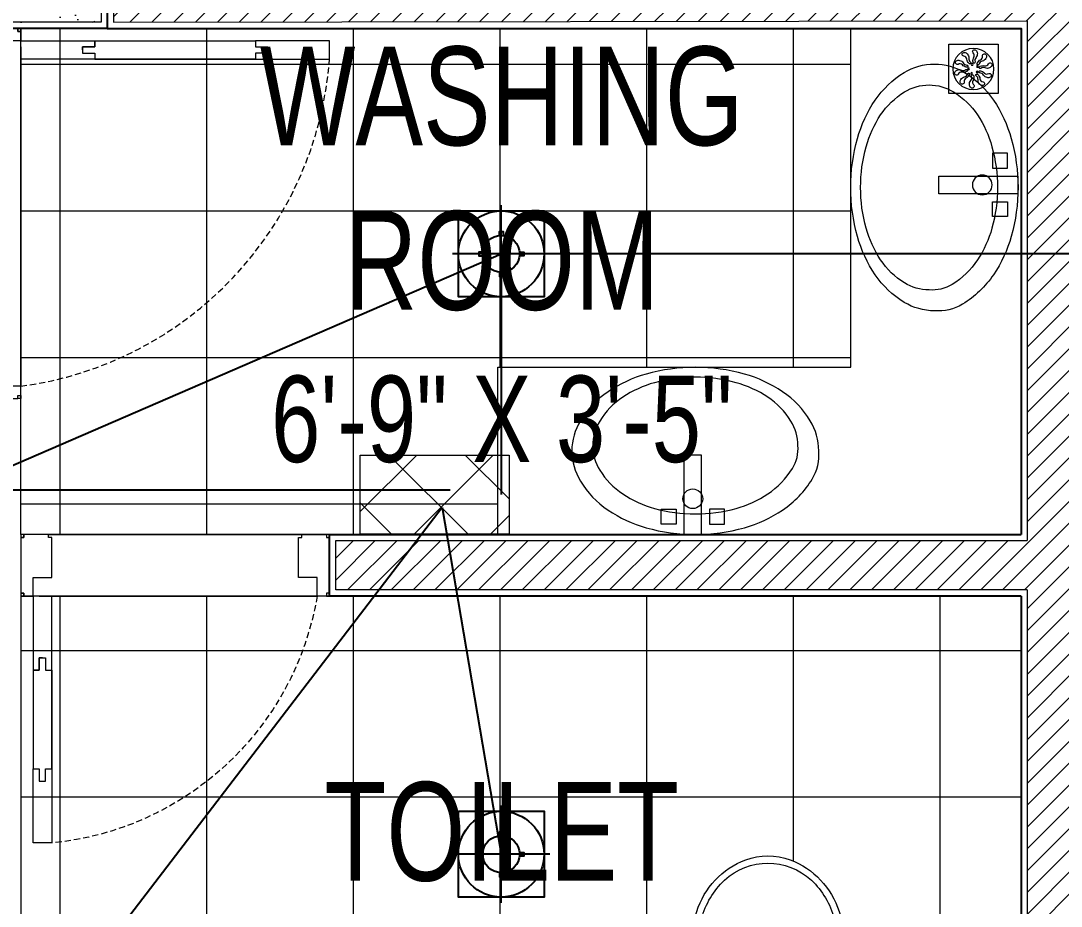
# Model space of a CAD drawing. Header units: inches. Extents: x 112 to 4169, y -2569 to 841.
# Drawn here: x 235.1 to 319.4, y 416.2 to 488 of the extents above; entities that cross this region are included whole.
import ezdxf

# ---------------------------------------------------------------- set-up
doc = ezdxf.new("R2010")
doc.units = ezdxf.units.IN
doc.header["$MEASUREMENT"] = 0
doc.linetypes.add('DASHED', pattern=[0.75, 0.5, -0.25])
doc.layers.get('Defpoints').update_dxf_attribs({"lineweight": 0})
for name, color, linetype in [('Cables', 7, 'Continuous'), ('Lights', 7, 'Continuous'), ('wall 05', 253, 'Continuous')]:
    doc.layers.add(name, color=color, linetype=linetype)
for name, color, linetype, lineweight in [('COLUMN', 1, 'Continuous', 25), ('DOOR', 115, 'Continuous', 15), ('FLOOR TILE', 40, 'Continuous', 15), ('HACTH', 8, 'Continuous', 9), ('I-WC----EXST', 7, 'Continuous', 15), ('I-WC----N', 7, 'Continuous', 15), ('Plaster Line', 254, 'Continuous', 15), ('Switchboard', 30, 'Continuous', 13), ('Text', 252, 'Continuous', 15)]:
    doc.layers.add(name, color=color, linetype=linetype, lineweight=lineweight)
doc.styles.add('Swiss721', font='swisscl.ttf')
pattern_1 = [(90, (-140504.1913463468, -171144.9169840943), (-11.875, 2.664535259100376e-15), []), (180, (-140504.1913463468, -171144.9169840943), (-2.664535259100376e-15, -11.875), [])]

# ---------------------------------------------------------------- blocks, each defined once
blk = doc.blocks.new('C 12X12')
at = {"layer": 'HACTH'}
h = blk.add_hatch(dxfattribs=at)
h.set_pattern_fill('AR-CONC', color=256, scale=0.5, style=0)
h.set_pattern_definition([(50, (0, 0), (3.586300913003767, -0.3137606749129755), [0.375, -4.125]), (355, (0, 0), (-0.693756668065, 3.760960668500059), [0.3, -3.3]), (100.4514, (0.2988584, -0.0261467), (2.892546908570108, 3.447197710304768), [0.31870095, -3.50571056]), (46.18420000000001, (0, 1), (5.336205243128222, -0.8275950716450904), [0.5625, -6.1875]), (96.6356, (0.444683725, 0.931033465), (4.673313527743517, 4.870589354502209), [0.47805144, -5.258565]), (351.1842, (0, 1), (4.673309725668136, 4.870593004626623), [0.45, -4.95]), (21, (0.5, 0.75), (2.984535260592308, -2.013094453326694), [0.375, -4.125]), (326.0000000000001, (0.5, 0.75), (1.216576659607909, 3.625750225234265), [0.3, -3.3]), (71.4514, (0.748711165, 0.58224197), (4.20111314290745, 1.612652483549762), [0.31870095, -3.50571056]), (37.50000000000001, (0, 0), (0.06079927658645334, 1.664469269156557), [0, -3.26, 0, -3.35, 0, -3.3125]), (7.499999999999999, (0, 0), (1.315347687210743, 1.972058559411801), [0, -1.91, 0, -3.185, 0, -1.2625]), (327.5, (-1.115, 0), (2.669112180862045, -0.112774358671899), [0, -1.25, 0, -3.9, 0, -5.175]), (317.5, (-1.615, 0), (2.915930846711931, 0.5005249116615882), [0, -1.625, 0, -2.59, 0, -3.675])])
h.paths.add_polyline_path([(88278.99999999999, -6819.5), (88278.99999999999, -6808.5), (88267.99999999999, -6808.5), (88267.99999999999, -6819.5)])
at = {"layer": 'COLUMN'}
blk.add_lwpolyline([(88267.49999999999, -6808), (88279.49999999999, -6808), (88279.49999999999, -6820), (88267.49999999999, -6820)], close=True, dxfattribs=at)
at = {"layer": 'Plaster Line'}
blk.add_lwpolyline([(88267.99999999999, -6808.5), (88278.99999999999, -6808.5), (88278.99999999999, -6819.5), (88267.99999999999, -6819.5)], close=True, dxfattribs=at)
blk = doc.blocks.new('$plan$00000388')
for p, q in [((0, -220.78125), (0, 220.78125)), ((-202.5, -209.53125), (-202.5, 209.53125)), ((-211.7636099999945, 107.6506163835293), (-211.7636099999945, -107.650638883526))]:
    blk.add_line(p, q)
blk.add_lwpolyline([(-202.5, -209.53125), (-151.5815775000083, -220.9312575000222), (-102.226364999995, -226.3893074999796), (-50.1765075000003, -226.3893074999796), (0, -220.78125)])
for centre, radius, start, end in [((-70.5022373952088, -1596.893304158002), 1822.905267548176, 91.22236801674002, 107.2477400729669), ((-76.1718824999989, -236.25), 463.3354349999999, 97.73994600013404, 105.8219820007596), ((-76.1718824999989, -236.25), 463.3354349999999, 80.5376780005947, 97.73994600013404), ((-443.44170022248, -448.2021481943084), 602.2018211347165, 67.37374387764919, 104.7785650586873), ((-562.4982811024092, -12.18639293918386), 163.5812782416205, 107.2477400729669, 159.5476091935635), ((-555.5449209055951, -23.26485846063588), 162.7261878014058, 104.7785650586873, 136.8542646016355), ((-580.3665348804789, -1.12500274553895e-05), 128.7061108459815, 136.8542646016355, 223.1457353983645), ((-595.1750179040682, 0), 128.7061108459815, 159.5476091935635, 200.4523908064364), ((-562.4982811024092, 12.18639293918386), 163.5812782416205, 200.4523908064364, 252.7522599270331), ((-555.5449209055951, 23.26483596063918), 162.7261878014058, 223.1457353983645, 255.2214349413127), ((-443.44170022248, 448.2021256943117), 602.2018211347165, 255.2214349413127, 292.6262561223508), ((-70.5022373952088, 1596.893304158002), 1822.905267548176, 252.7522599270331, 268.77763198326)]:
    blk.add_arc(centre, radius, start, end)
blk = doc.blocks.new('floor drain 01')
at = {"color": 0}
blk.add_lwpolyline([(-10, -10), (90, -10), (90, 90), (-10, 90)], close=True, dxfattribs=at)
for points in [[(13.58954937255476, 67.51505117848865, 0.191053483995659), (14.79069440408784, 61.03305027249735, 0.1943362673357394), (21.89737514902663, 55.74993930227356, -0.2726064091756643), (28.50698137920699, 49.88544705393724, 1.04073225767722), (32.45272628399835, 51.02199114018003, 0.09134571656797691), (31.83705554960761, 52.57716721325414, 0.1607825822646609), (25.31024571598391, 58.64739925469621, -0.3236584951667658), (21.53147589240689, 66.62494710457395, 0.9107900233739347)], [(34.80643791207694, 77.78381738965982, 0.191053483995659), (31.96816011739429, 71.83375316375168, 0.1943362673357394), (34.61225089913933, 63.38242447105586, -0.2726064091756643), (36.51247260975651, 54.75292151322355, 1.04073225767722), (40.37269114558876, 53.35315432940843, 0.09134571656797691), (40.78871261903259, 54.97320037975442, 0.1607825822646609), (39.07640541647561, 63.72048382583307, -0.3236584951667658), (40.70840138709173, 72.39556078397436, 0.9107900233739347)], [(58.00709064648254, 73.6204495827551, 0.191053483995659), (52.21351567364763, 70.47504433599534, 0.1943362673357394), (49.38506368288654, 62.08361823129235, -0.2726064091756643), (45.8500807666278, 53.98528138783877, 1.04073225767722), (48.15030065688188, 50.58386642200639, 0.09134571656797691), (49.43910827529908, 51.6499799216399, 0.1607825822646609), (53.19534685611143, 59.73314980516443, -0.3236584951667658), (59.614741629528, 65.79217132847407, 0.9107900233739347)], [(2.460555314450176, 46.73647061924567, 0.191053483995659), (7.242326595514896, 42.19843706412939, 0.1943362673357394), (16.09708680634503, 42.10151264068554, -0.2726064091756643), (24.89143262842845, 41.24206781401881, 1.04073225767722), (27.41556345943536, 44.48080195893999, 0.09134571656797691), (26.00336581190641, 45.37708365335129, 0.1607825822646609), (17.15507286542561, 46.45164196996484, -0.3236584951667658), (9.40889888475067, 50.68450857987045, 0.9107900233739347)], [(74.32964679240831, 56.61521275222185, 0.191053483995659), (67.79372336465167, 57.4759043805243, 0.1943362673357394), (60.57310112635605, 52.3496204217372, -0.2726064091756643), (52.95315690759162, 47.87573911450454, 1.04073225767722), (52.81477233575424, 43.7719012737216, 0.09134571656797691), (54.48408539386583, 43.87686310170102, 0.1607825822646609), (62.27411428996129, 48.20842326400452, -0.3236584951667658), (71.02891724996152, 49.337049069145, 0.9107900233739347)], [(5.670353207518929, 23.38478724771994, 0.191053483995659), (12.20627663533378, 22.5240956194466, 0.1943362673357394), (19.42689887357119, 27.65037957820459, -0.2726064091756643), (27.04684309240838, 32.12426088546636, 1.04073225767722), (27.185227664173, 36.2280987262202, 0.09134571656797691), (25.51591460611962, 36.12313689826988, 0.1607825822646609), (17.72588570996595, 31.79157673593727, -0.3236584951667658), (8.971082749965717, 30.6629509307968, 0.9107900233739347)], [(21.99290935347381, 6.379550417215796, 0.191053483995659), (27.78648432630871, 9.524955663975561, 0.1943362673357394), (30.61493631706981, 17.91638176864944, -0.2726064091756643), (34.14991923332855, 26.01471861213213, 1.04073225767722), (31.84969934307446, 29.4161335779354, 0.09134571656797691), (30.56089172465727, 28.350020078331, 0.1607825822646609), (26.80465314384492, 20.26685019477736, -0.3236584951667658), (20.38525837042835, 14.20782867149683, 0.9107900233739347)], [(45.19356208798126, 2.216182610281976, 0.191053483995659), (48.03183988263481, 8.166246836219216, 0.1943362673357394), (45.38774910087523, 16.61757552888594, -0.2726064091756643), (43.48752739027259, 25.24707848674734, 1.04073225767722), (39.62730885444034, 26.64684567053337, 0.09134571656797691), (39.21128738098196, 25.02679962021648, 0.1607825822646609), (40.92359458353894, 16.27951617413783, -0.3236584951667658), (39.29159861293738, 7.604439215967432, 0.9107900233739347)], [(66.41045062744524, 12.48494882145314, 0.191053483995659), (65.20930559591216, 18.96694972744444, 0.1943362673357394), (58.10262485095882, 24.25006069769734, -0.2726064091756643), (51.49301862077846, 30.11455294600455, 1.04073225767722), (47.5472737159871, 28.97800885984907, 0.09134571656797691), (48.16294445040694, 27.42283278677496, 0.1607825822646609), (54.68975428400154, 21.35260074530379, -0.3236584951667658), (58.46852410759311, 13.37505289542605, 0.9107900233739347)], [(77.53944468541886, 33.26352938075433, 0.191053483995659), (72.75767340433958, 37.80156293587061, 0.1943362673357394), (63.90291319350945, 37.89848735934356, -0.2726064091756643), (55.10856737142603, 38.75793218595209, 1.04073225767722), (52.58443654041912, 35.51919804106001, 0.09134571656797691), (53.99663418796263, 34.62291634664871, 0.1607825822646609), (62.84492713444342, 33.54835803006426, -0.3236584951667658), (70.59110111511836, 29.31549142012955, 0.9107900233739347)]]:
    blk.add_lwpolyline(points, format="xyb", close=True, dxfattribs=at)
for centre, radius in [((40, 40), 41.66666666666667), ((31.9206651946879, 45.21610358142061), 1.829220414801966), ((42.46415754262125, 49.29576866497518), 1.829220414801966), ((49.60226792027242, 40.52899740517023), 1.829220414801966), ((32.54253894122667, 33.92796063714195), 1.829220414801966), ((43.47037040113355, 31.03116971137933), 1.829220414801966)]:
    blk.add_circle(centre, radius, dxfattribs=at)
blk = doc.blocks.new('A$C755F672F')
at = {"layer": 'Defpoints'}
for points in [[(0.25, 0), (0.25, -0.25), (0, -0.25), (0, 0)], [(5, 0), (5, -0.25), (4.75, -0.25), (4.75, 0)], [(0.25, -24.75), (0.25, -25), (0, -25), (0, -24.75)], [(5, -24.75), (5, -25), (4.75, -25), (4.75, -24.75)]]:
    blk.add_lwpolyline(points, close=True, dxfattribs=at)
at = {"layer": 'DOOR'}
for points in [[(5, -1), (3.5, -1), (3.5, -2.5), (0.25, -2.5), (0.25, -2.25), (0, -2.25), (0, -0.25), (0.25, -0.25), (0.25, 0), (4.75, 0), (4.75, -0.25), (5, -0.2499999999708962), (5, -1)], [(10, -1.749999999970896), (10, -1.999999999970896), (11, -1.999999999970896), (11, -2.499999999970896), (5, -2.499999999970896), (5, -1), (11, -0.9999999999708962), (11, -1.499999999970896), (10, -1.499999999970896), (10, -1.749999999970896), (10, -1.499999999970896), (11, -1.499999999970896), (11, -1), (19, -1), (19, -1.499999999970896), (20, -1.499999999970896), (20, -1.999999999970896), (19, -1.999999999970896), (19, -2.499999999970896), (11, -2.499999999970896), (25, -2.500000000174623), (25, -1), (19, -0.9999999999708962)], [(5, -24), (3.5, -24), (3.5, -22.5), (0.25, -22.5), (0.25, -22.75), (0, -22.75), (0, -24.75), (0.25, -24.75), (0.25, -25), (4.75, -25), (4.75, -24.75), (5, -24.7500000000291), (5, -24)]]:
    blk.add_lwpolyline(points, dxfattribs=at)
at = {"layer": 'DOOR', "linetype": 'DASHED', "lineweight": 0}
blk.add_arc((1.007956088200444, -0.2341451982792933), 24.09880223271724, 279.5351827737238, 354.604878532833, dxfattribs=at)
at = {"layer": 'HACTH', "lineweight": 0, "ltscale": 10}
for p, q in [((5.000000000029104, -1.5), (5, -24)), ((2.91038304567337e-11, -2.25), (0, -22.75))]:
    blk.add_line(p, q, dxfattribs=at)
blk = doc.blocks.new('A$C67890D36')
at = {"layer": 'Defpoints'}
for points in [[(0.25, 0), (0.25, -0.25), (0, -0.25), (0, 0)], [(5, 0), (5, -0.25), (4.75, -0.25), (4.75, 0)], [(0.25, -29.75), (0.25, -30), (0, -30), (0, -29.75)], [(5, -29.75), (5, -30), (4.75, -30), (4.75, -29.75)]]:
    blk.add_lwpolyline(points, close=True, dxfattribs=at)
at = {"layer": 'DOOR'}
for points in [[(5, -1), (3.5, -1), (3.5, -2.5), (0.25, -2.5), (0.25, -2.25), (0, -2.25), (0, -0.25), (0.25, -0.25), (0.25, 0), (4.75, 0), (4.75, -0.25), (5, -0.2499999999708962), (5, -1)], [(10, -1.749999999970896), (10, -1.999999999970896), (11, -1.999999999970896), (11, -2.499999999970896), (5, -2.499999999970896), (5, -1), (11, -0.9999999999708962), (11, -1.499999999970896), (10, -1.499999999970896), (10, -1.749999999970896), (10, -1.499999999970896), (11, -1.499999999970896), (11, -1), (24, -1), (24, -1.499999999970896), (25, -1.499999999970896), (25, -1.999999999970896), (24, -1.999999999970896), (24, -2.499999999970896), (11, -2.499999999970896), (30, -2.500000000174623), (30, -1), (24, -0.9999999999708962)], [(5, -29), (3.5, -29), (3.5, -27.5), (0.25, -27.5), (0.25, -27.75), (0, -27.75), (0, -29.75), (0.25, -29.75), (0.25, -30), (4.75, -30), (4.75, -29.75), (5, -29.7500000000291), (5, -29)]]:
    blk.add_lwpolyline(points, dxfattribs=at)
at = {"layer": 'DOOR', "linetype": 'DASHED', "lineweight": 0}
blk.add_arc((1.158825029226136, -0.3337971972941887), 28.92241013960881, 277.6319811778652, 355.7046937181847, dxfattribs=at)
at = {"layer": 'HACTH', "lineweight": 0, "ltscale": 10}
for p, q in [((5.000000000029104, -1.5), (5, -29)), ((2.91038304567337e-11, -2.25), (0, -27.75))]:
    blk.add_line(p, q, dxfattribs=at)
blk = doc.blocks.new('HANDWASH-02-PLAN')
at = {"layer": 'I-WC----N', "color": 2}
for points in [[(5.105388728001799, -0.03545327218080305, 0.0685128341849857), (104.4428761235836, 13.64052750168047, 0.08064845703360715), (181.8497132692291, 49.5702046223896, 0.1070510984843923), (241.6892139073075, 112.2794171914615, 0.1606025609484499), (255.0596095666779, 169.3288566819028, 0.1380408177290992), (237.8797932018615, 230.3704045662143, 0.1070510984844329), (181.8497132692292, 289.0875087414161, 0.08064845703366162), (104.4428761235695, 325.0171858621216, 0.06851283418501364), (5.105388728001819, 338.6931666359865, 0.06851283418498871), (-94.23209866757678, 325.0171858621252, 0.08064845703361595), (-171.638935813226, 289.0875087414161, 0.1070510984844098), (-227.6690157458597, 230.370404566218, 0.1380408177290767), (-244.8488321106743, 169.3288566819029, 0.138040817729059), (-227.6690157458634, 108.2873087975913, 0.1070510984844102), (-171.6389358132265, 49.57020462238962, 0.08064845703363416), (-94.2320986675627, 13.6405275016773, 0.06851283418498137)], [(5.105388728001802, 41.53578644381878, 0.0675216935736056), (87.72235935093113, 52.74376115667882, 0.07986260034694788), (151.9391352699427, 82.12223381210605, 0.1071148054250401), (201.6999565374776, 133.5496735962301, 0.1625513480041399), (212.7596645016683, 180.1065854971625, 0.1397781252770938), (198.5596568842125, 229.9089738032076, 0.1071148054249968), (151.9391352699427, 278.090937182219, 0.079862600346856), (87.72235935093114, 307.4694098376604, 0.06752169357352077), (5.105388728001818, 318.6773845505068, 0.06752169357355169), (-77.51158189494207, 307.4694098376535, 0.07986260034685971), (-141.7283578139395, 278.090937182219, 0.1071148054249977), (-188.3488794282057, 229.9089738032108, 0.1397781252771178), (-202.5488870456652, 180.1065854971625, 0.1397781252770914), (-188.3488794282075, 130.3041971911107, 0.1071148054249686), (-141.7283578139395, 82.12223381210607, 0.07986260034688351), (-77.51158189494208, 52.74376115667565, 0.06752169357357289)]]:
    blk.add_lwpolyline(points, format="xyb", close=True, dxfattribs=at)
blk.add_circle((-0.02187734048447522, 72.32929734456184), 20.01578208547983, dxfattribs=at)
blk = doc.blocks.new('A$C01EB0BB3')
at = {"layer": 'I-WC----N', "color": 250, "ltscale": 0.5}
for points in [[(9.078843707087799, 6.421769326931098), (9.078843707087799, 0.003781239152885973), (10.50733516400214, 0.003781239152885973), (10.50733516400214, 6.421769326931098)], [(8.434620618761983, 2.055171582615003), (8.434620618761983, 0.8500512700120453), (7.2301993334695, 0.8500512700120453), (7.2301993334695, 2.055171582615003)], [(11.15155825234251, 2.055171582615003), (11.15155825234251, 0.8500512700120453), (12.35597953763499, 0.8500512700120453), (12.35597953763499, 2.055171582615003)]]:
    blk.add_lwpolyline(points, close=True, dxfattribs=at)
at = {"layer": 'I-WC----N', "color": 2, "xscale": 0.03999999999359716, "yscale": 0.03999999999359716, "zscale": 0.03999999999359716}
blk.add_blockref('HANDWASH-02-PLAN', (9.793964529162622, 0.001415080594597384), dxfattribs=at)

msp = doc.modelspace()

# ---------------------------------------------------------------- hatches: boundary and pattern name
at = {"layer": 'FLOOR TILE'}
h = msp.add_hatch(dxfattribs=at)
h.set_pattern_fill('ANSI37', color=256, scale=95, angle=45, style=0)
h.set_pattern_definition(pattern_1)
edge = h.paths.add_edge_path()
edge.add_line((302.3209582663598, 487.3736983771435), (235.1163187759861, 487.3736983771435))
edge.add_line((235.1163187759861, 487.3736983771435), (235.1163187759861, 446.3634181502332))
edge.add_line((235.1163187759861, 446.3634181502332), (273.7396231280921, 446.3634181502332))
edge.add_line((273.7396231280921, 446.3634181502332), (273.7396231280921, 459.9084890224678))
edge.add_line((273.7396231280921, 459.9084890224678), (289.6764056714359, 459.9086505225625))
edge.add_ellipse((289.7377916856834, 445.2042115498391), major_axis=(10.39769911444175, 10.39769911444175), ratio=0.9999999999854021, start_angle=45.0000000004182, end_angle=45.239188953791825, ccw=False)
edge.add_ellipse((289.7377916856834, 445.2042115498391), major_axis=(-10.39769911444975, 10.39769911444975), ratio=0.99999999998346, start_angle=-60.67748550140925, end_angle=-45.23802770335574)
edge.add_line((289.7988796810727, 459.9086517636663), (302.3209582663598, 459.9087786598886))
edge.add_line((302.3209582663598, 459.9087786598886), (302.3209582663598, 487.3736983771435))
h = msp.add_hatch(dxfattribs=at)
h.set_pattern_fill('ANSI37', color=256, scale=95, angle=45, style=0)
h.set_pattern_definition(pattern_1)
edge = h.paths.add_edge_path()
edge.add_line((235.1163187759861, 441.3634181502332), (235.1163187759861, 391.3634181502332))
edge.add_line((235.1163187759861, 391.3634181502332), (286.7850684878698, 391.3634181502332))
edge.add_ellipse((305.0663187845252, 394.4102934530295), major_axis=(-13.10510513414004, 13.10510513414004), ratio=0.999999999998578, start_angle=40.22029428962918, end_angle=54.46232199939851, ccw=False)
edge.add_ellipse((359.4920510015266, 394.1835076486516), major_axis=(51.55954709395021, 51.55954709395021), ratio=0.999999999997518, start_angle=117.75225992698489, end_angle=133.608191233568, ccw=False)
edge.add_ellipse((296.1037744937397, 413.8633494152512), major_axis=(4.626777249109558, 4.62677724910956), ratio=0.9999999999987466, start_angle=65.45239080634212, end_angle=117.75225992687041, ccw=False)
edge.add_ellipse((295.6163187757242, 415.1704188885399), major_axis=(-3.640358553779853, 3.640358553779853), ratio=1, start_angle=294.54760919361667, end_angle=335.45239080638333, ccw=False)
edge.add_ellipse((295.1288630577086, 413.8633494152512), major_axis=(-4.626777249109558, 4.626777249109557), ratio=0.9999999999987471, start_angle=242.2477400731296, end_angle=294.5476091936579, ccw=False)
edge.add_ellipse((231.7405865499217, 394.1835076486516), major_axis=(-51.55954709395026, 51.55954709395023), ratio=0.9999999999975177, start_angle=226.2223680168057, end_angle=242.2477400730151, ccw=False)
edge.add_line((304.6402039128928, 395.7390086173893), (304.6718910841204, 395.4524727541777))
edge.add_line((304.6718910841204, 395.4524727541777), (304.6718910841495, 393.3704784521308))
edge.add_line((304.6718910841495, 393.3704784521308), (304.4475687839489, 391.3634181502332))
edge.add_line((304.4475687839489, 391.3634181502332), (316.1163187759861, 391.3634181502332))
edge.add_line((316.1163187759861, 391.3634181502332), (316.1163187760152, 441.3634181502332))
edge.add_line((316.1163187760152, 441.3634181502332), (235.1163187759861, 441.3634181502332))
h.paths.add_polyline_path([(310.866318778198, 414.7626862163363), (311.266318778425, 414.7626862163363), (311.2663187783959, 415.1626862160686), (311.8663187784017, 415.1626862160977), (315.66631877612, 415.1626862160977), (315.66631877612, 414.3626862165167), (315.8663187760152, 414.3626862165167), (315.8663187760152, 410.162686218717), (315.66631877612, 410.1626862186879), (315.66631877612, 409.3626862191361), (311.9864430898209, 409.3626862191361), (311.2663187783959, 409.362686219107), (311.2663187783959, 409.7626862188974), (310.8663187786345, 409.7626862189265)], flags=16)
h.paths.add_polyline_path([(312.4663187777963, 415.1626862160686), (312.8663187775868, 415.1626862160977), (312.8663187775868, 414.7626862163072), (314.4663187767486, 414.7626862162781), (314.4663187767777, 409.7626862189557), (312.8663187776159, 409.7626862189265), (312.8663187776159, 409.3626862191361), (312.4663187777963, 409.3626862191652)], flags=0)
edge = h.paths.add_edge_path(flags=16)
edge.add_ellipse((313.4663187773016, 404.3983940855599), major_axis=(0.8485281369836075, 0.8485281369836075), ratio=0.9999999999899405, start_angle=331.13966242412374, end_angle=660.2054580142694, ccw=False)
edge.add_line((314.6190231235572, 404.7319696971447), (315.6663187761491, 404.7319696971447))
edge.add_line((315.6663187761491, 404.7319696971447), (315.66631877612, 405.3719696968094))
edge.add_line((315.66631877612, 405.3719696968094), (315.8663187760443, 405.3719696968094))
edge.add_line((315.8663187760443, 405.3719696968094), (315.8663187760443, 403.4519696977861))
edge.add_line((315.8663187760443, 403.4519696977861), (315.6663187761491, 403.4519696977861))
edge.add_line((315.6663187761491, 403.4519696977861), (315.6663187761491, 404.09196969748))
edge.add_line((315.6663187761491, 404.09196969748), (314.6265360383599, 404.0919696975091))
edge = h.paths.add_edge_path(flags=0)
edge.add_ellipse((313.4663187773016, 404.4119696973123), major_axis=(0.2828427123389687, 0.2828427123389686), ratio=0.9999999999114552, start_angle=405.00000000253664, end_angle=496.94493664643574, ccw=False)
edge.add_ellipse((313.4663187773016, 404.4119696973123), major_axis=(0.2828427123389687, 0.2828427123389686), ratio=0.9999999999114552, start_angle=313.0550633484911, end_angle=405.00000000253664, ccw=False)
edge.add_ellipse((313.4663187773016, 404.4119696973123), major_axis=(0.2828427123389687, 0.2828427123389686), ratio=0.9999999999114552, start_angle=225.0000000025366, end_angle=313.0550633484911, ccw=False)
edge.add_ellipse((313.4663187773016, 404.4119696973123), major_axis=(0.2828427123389687, 0.2828427123389686), ratio=0.9999999999114552, start_angle=496.94493664643574, end_angle=585.0000000025366, ccw=False)
edge = h.paths.add_edge_path(flags=0)
edge.add_ellipse((313.4663187773016, 404.3983940855599), major_axis=(0.1414213561640747, 0.1414213561640747), ratio=0.9999999999879592, start_angle=314.999999999655, end_angle=405.000000000345, ccw=False)
edge.add_ellipse((313.4663187773016, 404.3983940855599), major_axis=(0.1414213561640747, 0.1414213561640747), ratio=0.9999999999879592, start_angle=225.000000000345, end_angle=314.999999999655, ccw=False)
edge.add_ellipse((313.4663187773016, 404.3983940855599), major_axis=(0.1414213561640747, 0.1414213561640747), ratio=0.9999999999879592, start_angle=494.99999999965496, end_angle=585.000000000345, ccw=False)
edge.add_ellipse((313.4663187773016, 404.3983940855599), major_axis=(0.1414213561640747, 0.1414213561640747), ratio=0.9999999999879592, start_angle=405.000000000345, end_angle=494.99999999965496, ccw=False)
h.paths.add_polyline_path([(310.2546628490721, 396.756453562359), (314.2546628469476, 396.7564535623881), (314.2546628469476, 392.7564535615732), (310.254662849043, 392.7564535615732)], flags=16)
edge = h.paths.add_edge_path(flags=0)
edge.add_ellipse((312.2546628479953, 394.7564535619806), major_axis=(-1.178511301800546, 1.178511301800545), ratio=0.9999999999744738, start_angle=0, end_angle=360, ccw=False)
edge.add_ellipse((311.5168774427779, 395.9416971348749), major_axis=(-0.1135127853035709, 0.1135127853035709), ratio=0.9999999986298812, start_angle=-51.25906124359349, end_angle=118.0487200253223)
edge.add_ellipse((312.2546628479953, 394.7564535619806), major_axis=(-1.178511301800546, 1.178511301800545), ratio=0.9999999999744738, start_angle=0, end_angle=360, ccw=False)
edge.add_ellipse((312.3544506089869, 396.1489951358001), major_axis=(0.1135127852273905, 0.1135127852273905), ratio=0.9999999998176246, start_angle=2.740938811064371, end_angle=172.0487200734701)
edge.add_ellipse((312.2546628479953, 394.7564535619806), major_axis=(-1.178511301800546, 1.178511301800545), ratio=0.9999999999744738, start_angle=0, end_angle=360, ccw=False)
edge.add_ellipse((312.9924482532127, 393.5712099890573), major_axis=(0.1135127852459698, 0.1135127852459698), ratio=0.9999999996051847, start_angle=218.7409388046337, end_angle=388.0487200703164)
edge.add_ellipse((312.2546628479953, 394.7564535619806), major_axis=(-1.178511301800546, 1.178511301800545), ratio=0.9999999999744738, start_angle=0, end_angle=360, ccw=False)
edge.add_ellipse((312.1548750870037, 393.3639119881611), major_axis=(0.1135127852273905, 0.1135127852273905), ratio=0.9999999998176246, start_angle=182.7409388110644, end_angle=352.0487200734701)
edge = h.paths.add_edge_path(flags=0)
edge.add_ellipse((311.7360566452602, 395.4197101258962), major_axis=(-0.2462339063369774, 0.2462339063369774), ratio=0.9999999999870326, start_angle=74.0842732331518, end_angle=135.0789650347523)
edge.add_ellipse((311.7425820123511, 394.9895168980058), major_axis=(-0.05811630574581376, 0.05811630574581375), ratio=0.9999999985080259, start_angle=134.6444246622179, end_angle=319.2182272312003)
edge.add_ellipse((311.781939273996, 395.4701412945926), major_axis=(0.4021322993041407, 0.4021322993041407), ratio=0.9999999997788501, start_angle=177.6562501610854, end_angle=214.1922142279867, ccw=False)
edge.add_ellipse((311.1573842264237, 394.8652035950856), major_axis=(0.2130538581815405, 0.2130538581815405), ratio=0.9999999999690699, start_angle=361.7849973644901, end_angle=433.5234559427086)
edge.add_ellipse((310.961113224946, 395.2816763740614), major_axis=(0.1135127852295745, 0.1135127852295745), ratio=0.9999999998614273, start_angle=74.74093877106708, end_angle=244.0487200408597, ccw=False)
edge.add_ellipse((311.0556008381876, 395.1086638651961), major_axis=(-0.2528949966941646, 0.2528949966941646), ratio=0.9999999999985779, start_angle=300.8694783721486, end_angle=344.134330031393)
edge.add_ellipse((311.0335043734279, 394.9954433496807), major_axis=(0.3343748840888163, 0.3343748840888163), ratio=0.9999999999501435, start_angle=347.6319991023805, end_angle=391.62227286480106, ccw=False)
edge = h.paths.add_edge_path(flags=0)
edge.add_ellipse((312.2249540430543, 395.5978684717322), major_axis=(-0.2462339063756557, 0.2462339063756556), ratio=0.9999999997817994, start_angle=38.08427321289467, end_angle=99.0789650522699)
edge.add_ellipse((311.9773719411509, 395.2459993249852), major_axis=(0.05811630576867938, 0.05811630576867938), ratio=0.9999999977983951, start_angle=188.6444247351056, end_angle=373.2182273346238)
edge.add_ellipse((312.2917165666635, 395.6116990117646), major_axis=(-0.4021322994427334, 0.4021322994427334), ratio=0.9999999997095865, start_angle=51.65625015383338, end_angle=88.19221423679485)
edge.add_ellipse((311.4308674611724, 395.4893983787972), major_axis=(0.2130538581824505, 0.2130538581824505), ratio=0.9999999999140111, start_angle=325.78499734927425, end_angle=397.5234559654126, ccw=False)
edge.add_ellipse((312.2917165666635, 395.6116990117646), major_axis=(-0.4021322994427334, 0.4021322994427334), ratio=0.9999999997095865, start_angle=51.65625015383338, end_angle=88.19221423679485)
edge.add_ellipse((312.0186127517421, 395.3410444120584), major_axis=(0.1305569967136479, 0.1305569967136479), ratio=0.9999999991244347, start_angle=174.9636556001761, end_angle=195.8406143384083)
edge.add_ellipse((311.9773719411509, 395.2459993249852), major_axis=(0.05811630576867938, 0.05811630576867938), ratio=0.9999999977983951, start_angle=188.6444247351056, end_angle=373.2182273346238)
edge.add_ellipse((312.2249540430543, 395.5978684717322), major_axis=(-0.2462339063756557, 0.2462339063756556), ratio=0.9999999997817994, start_angle=38.084273212894686, end_angle=99.0789650522699, ccw=False)
edge.add_ellipse((311.4071995618045, 395.6675793043162), major_axis=(0.3343748840820619, 0.334374884082062), ratio=0.999999999894711, start_angle=311.6319990758375, end_angle=355.6222728735066)
edge.add_ellipse((311.4916253265159, 395.7461886493313), major_axis=(0.252894996721704, 0.252894996721704), ratio=0.9999999999934645, start_angle=354.8694783825218, end_angle=398.134330050547)
edge.add_ellipse((311.4071995618045, 395.6675793043162), major_axis=(0.3343748840820619, 0.334374884082062), ratio=0.999999999894711, start_angle=311.6319990758374, end_angle=355.62227287350663, ccw=False)
edge = h.paths.add_edge_path(flags=0)
edge.add_ellipse((311.1262502166841, 394.2320214191334), major_axis=(-0.3343748841077368, 0.3343748841077367), ratio=0.9999999999780256, start_angle=293.63199909562684, end_angle=337.6222728391698, ccw=False)
edge.add_ellipse((311.4452491901515, 394.98821031588), major_axis=(0.2462339063357124, 0.2462339063357125), ratio=0.9999999999454454, start_angle=200.0842732293673, end_angle=261.0789650130951)
edge.add_ellipse((311.703389557811, 394.6440121982071), major_axis=(-0.05811630571620928, 0.05811630571620927), ratio=0.9999999994691949, start_angle=170.6444246780412, end_angle=355.2182272585547)
edge.add_ellipse((311.4527263193207, 395.0559791209291), major_axis=(-0.4021322992983683, 0.4021322992983682), ratio=0.9999999999773574, start_angle=123.65625014663439, end_angle=160.1922141989849, ccw=False)
edge.add_ellipse((311.3030241299761, 394.1994699950212), major_axis=(-0.2130538581773775, 0.2130538581773775), ratio=0.9999999999621304, start_angle=-52.21500264979694, end_angle=19.52345594292745)
edge.add_ellipse((310.899440996994, 394.4210383507072), major_axis=(0.1135127852327909, 0.1135127852327909), ratio=0.999999999893707, start_angle=110.74093877456701, end_angle=280.04872003069755, ccw=False)
edge.add_ellipse((311.0775772829705, 394.3366067163936), major_axis=(-0.2528949967230927, 0.2528949967230926), ratio=0.9999999999862947, start_angle=-23.13052165229399, end_angle=20.13433003189688)
edge = h.paths.add_edge_path(flags=0)
edge.add_ellipse((312.7873405981858, 395.426582035818), major_axis=(-0.4021322992981321, 0.4021322992981319), ratio=0.9999999999711601, start_angle=15.65625012357948, end_angle=52.1922142217346)
edge.add_ellipse((312.4073081886794, 395.3681442599102), major_axis=(0.130556996633513, 0.130556996633513), ratio=0.9999999988624659, start_angle=138.9636555501764, end_angle=159.8406142908044)
edge.add_ellipse((312.3180775715786, 395.3154919095452), major_axis=(-0.05811630575462231, 0.0581163057546223), ratio=0.9999999981587809, start_angle=62.64442475407553, end_angle=247.2182273208891)
edge.add_ellipse((312.7251991945717, 395.4546349206996), major_axis=(-0.2462339063324178, 0.2462339063324178), ratio=0.999999999981065, start_angle=2.084273189879184, end_angle=63.07896504744963, ccw=False)
edge.add_ellipse((312.1045969213059, 395.9916961933834), major_axis=(-0.3343748840735093, 0.3343748840735092), ratio=0.9999999998937124, start_angle=185.6319990614204, end_angle=229.6222728608291)
edge.add_ellipse((312.219104213383, 396.0056682699708), major_axis=(0.2528949967205306, 0.2528949967205306), ratio=0.999999999824227, start_angle=318.8694783612586, end_angle=362.134330069948)
edge.add_ellipse((312.1045969213059, 395.9916961933834), major_axis=(-0.3343748840735093, 0.3343748840735092), ratio=0.9999999998937124, start_angle=185.6319990614204, end_angle=229.6222728608291, ccw=False)
edge.add_ellipse((312.7251991945717, 395.4546349206996), major_axis=(-0.2462339063324178, 0.2462339063324178), ratio=0.999999999981065, start_angle=2.084273189879265, end_angle=63.0789650474496)
edge.add_ellipse((312.3180775715786, 395.3154919095452), major_axis=(-0.05811630575462231, 0.0581163057546223), ratio=0.9999999981587809, start_angle=62.64442475407553, end_angle=247.2182273208891)
edge.add_ellipse((312.7873405981858, 395.426582035818), major_axis=(-0.4021322992981321, 0.4021322992981319), ratio=0.9999999999711601, start_angle=15.65625012357948, end_angle=52.1922142217346)
edge.add_ellipse((312.019012533919, 395.8336331543453), major_axis=(0.2130538581925361, 0.2130538581925362), ratio=0.9999999999250728, start_angle=289.78499732513995, end_angle=361.52345597728134, ccw=False)
edge = h.paths.add_edge_path(flags=0)
edge.add_ellipse((312.4903131620716, 393.6792739696159), major_axis=(0.2130538581925361, 0.2130538581925362), ratio=0.9999999999250728, start_angle=109.78499732514001, end_angle=181.5234559772813, ccw=False)
edge.add_ellipse((311.7219850977757, 394.0863250881432), major_axis=(-0.4021322993131737, 0.4021322993131737), ratio=0.9999999999710356, start_angle=195.6562501250183, end_angle=232.1922142213709)
edge.add_ellipse((312.1020175073112, 394.144762864051), major_axis=(0.130556996633513, 0.130556996633513), ratio=0.9999999988624659, start_angle=318.9636555501764, end_angle=339.8406142908044)
edge.add_ellipse((312.191248124412, 394.197415214416), major_axis=(-0.05811630575462231, 0.0581163057546223), ratio=0.9999999981587809, start_angle=-117.3555752459244, end_angle=67.21822732088908)
edge.add_ellipse((311.7841265014189, 394.0582722032616), major_axis=(-0.2462339063324178, 0.2462339063324178), ratio=0.999999999981065, start_angle=182.0842731898793, end_angle=243.0789650474496, ccw=False)
edge.add_ellipse((312.4047287746847, 393.5212109305778), major_axis=(-0.3343748840735093, 0.3343748840735092), ratio=0.9999999998937124, start_angle=5.631999061420375, end_angle=49.62227286082908)
edge.add_ellipse((312.2902214826075, 393.5072388539904), major_axis=(0.2528949967205306, 0.2528949967205306), ratio=0.999999999824227, start_angle=138.8694783612586, end_angle=182.134330069948)
edge.add_ellipse((312.4047287746847, 393.5212109305778), major_axis=(-0.3343748840735093, 0.3343748840735092), ratio=0.9999999998937124, start_angle=5.631999061420402, end_angle=49.62227286082913, ccw=False)
edge.add_ellipse((311.7841265014189, 394.0582722032616), major_axis=(-0.2462339063324178, 0.2462339063324178), ratio=0.999999999981065, start_angle=182.0842731898793, end_angle=243.0789650474496)
edge.add_ellipse((312.191248124412, 394.197415214416), major_axis=(-0.05811630575462231, 0.0581163057546223), ratio=0.9999999981587809, start_angle=-117.3555752459244, end_angle=67.21822732088908)
edge.add_ellipse((311.7219850977757, 394.0863250881432), major_axis=(-0.4021322993131737, 0.4021322993131737), ratio=0.9999999999710356, start_angle=195.6562501250183, end_angle=232.1922142213709)
edge = h.paths.add_edge_path(flags=0)
edge.add_ellipse((311.46361024134, 394.468187302997), major_axis=(0.2462339063587517, 0.2462339063587518), ratio=0.9999999998827344, start_angle=236.0842732100587, end_angle=297.0789650193711)
edge.add_ellipse((311.8747647629983, 394.3414562776218), major_axis=(-0.05811630589450469, 0.05811630589450467), ratio=0.9999999935480469, start_angle=-153.35557515937, end_angle=31.21822743785198)
edge.add_ellipse((312.1158480320349, 394.3977003503589), major_axis=(-0.05173816641189517, 0.05173816641189517), ratio=0.9999999986696309, start_angle=0, end_angle=360, ccw=False)
edge.add_ellipse((311.7716274023163, 394.3513080721953), major_axis=(0.1305569970092105, 0.1305569970092105), ratio=0.9999999981638842, start_angle=282.9636555369995, end_angle=303.8406142451066)
edge.add_ellipse((311.4298258617686, 394.5274083642346), major_axis=(0.4021322993572049, 0.4021322993572049), ratio=0.9999999998798298, start_angle=249.6562501279506, end_angle=286.19221419676546, ccw=False)
edge.add_ellipse((311.8121576788011, 393.746485186339), major_axis=(-0.2130538581786004, 0.2130538581786004), ratio=0.9999999999566046, start_angle=-16.21500267481757, end_angle=55.5234559614881)
edge.add_ellipse((311.3554174538052, 393.6885175377013), major_axis=(-0.1135127852412647, 0.1135127852412647), ratio=0.9999999997002097, start_angle=56.74093880969252, end_angle=226.048720066977, ccw=False)
edge.add_ellipse((311.549160405911, 393.7249167925386), major_axis=(0.25289499672041, 0.25289499672041), ratio=0.999999999909648, start_angle=102.8694783400087, end_angle=146.1343300519664)
edge.add_ellipse((311.6500113317501, 393.6689147423369), major_axis=(-0.3343748840819252, 0.3343748840819252), ratio=0.9999999998634134, start_angle=-30.368000933156793, end_angle=13.622272836323077, ccw=False)
edge = h.paths.add_edge_path(flags=0)
edge.add_ellipse((313.079499834222, 394.9854987597266), major_axis=(0.4021322993572049, 0.4021322993572049), ratio=0.9999999998798298, start_angle=69.65625012795061, end_angle=106.19221419676549, ccw=False)
edge.add_ellipse((312.6971680171895, 395.7664219376222), major_axis=(-0.2130538581786004, 0.2130538581786004), ratio=0.9999999999566046, start_angle=163.7849973251824, end_angle=235.5234559614881)
edge.add_ellipse((313.1539082421854, 395.8243895862599), major_axis=(-0.1135127852412647, 0.1135127852412647), ratio=0.9999999997002097, start_angle=-123.25906119030748, end_angle=46.04872006697701, ccw=False)
edge.add_ellipse((312.9601652900795, 395.7879903314226), major_axis=(0.2528949967054214, 0.2528949967054215), ratio=0.9999999999487388, start_angle=282.869478340495, end_angle=326.1343300530028)
edge.add_ellipse((312.8593143642405, 395.8439923816243), major_axis=(-0.3343748840819252, 0.3343748840819252), ratio=0.9999999998634134, start_angle=149.6319990668433, end_angle=193.6222728363231, ccw=False)
edge.add_ellipse((313.0457154546506, 395.0447198209642), major_axis=(0.2462339063587517, 0.2462339063587518), ratio=0.9999999998827344, start_angle=56.08427321005869, end_angle=117.0789650193711)
edge.add_ellipse((312.6345609329923, 395.1714508463394), major_axis=(-0.05811630578330668, 0.05811630578330667), ratio=0.9999999972064729, start_angle=26.64442475022192, end_angle=211.2182273449415)
edge = h.paths.add_edge_path(flags=0)
edge.add_ellipse((313.0565993766699, 394.4569280030321), major_axis=(-0.4021322992983683, 0.4021322992983682), ratio=0.9999999999773574, start_angle=303.6562501466344, end_angle=340.1922141989849)
edge.add_ellipse((312.5778362400355, 394.9650977052863), major_axis=(0.05173816637354884, 0.05173816637354885), ratio=0.9999999997541902, start_angle=0, end_angle=360, ccw=False)
edge.add_ellipse((312.8059361382087, 394.8688949257541), major_axis=(0.0581163057215963, 0.05811630572159632), ratio=0.9999999994481581, start_angle=80.64442468799088, end_angle=265.2182272482153)
edge = h.paths.add_edge_path(flags=0)
edge.add_ellipse((312.7273864219945, 394.0427658293686), major_axis=(0.4021322993041407, 0.4021322993041407), ratio=0.9999999997788501, start_angle=357.65625016108544, end_angle=394.19221422798665, ccw=False)
edge.add_ellipse((313.3519414695669, 394.6477035288756), major_axis=(0.2130538581815405, 0.2130538581815405), ratio=0.9999999999690699, start_angle=181.7849973644901, end_angle=253.5234559427086)
edge.add_ellipse((313.5482124710446, 394.2312307498707), major_axis=(0.1135127852478393, 0.1135127852478393), ratio=0.9999999996714156, start_angle=254.74093878285072, end_angle=424.04872004175326, ccw=False)
edge.add_ellipse((313.453724857803, 394.4042432587651), major_axis=(-0.252894996752058, 0.2528949967520579), ratio=0.9999999999480034, start_angle=120.8694783708725, end_angle=164.1343300324336)
edge.add_ellipse((313.4758213225626, 394.5174637742514), major_axis=(0.3343748840743979, 0.3343748840743979), ratio=0.9999999999620559, start_angle=167.6319990995536, end_angle=211.6222728636805, ccw=False)
edge.add_ellipse((312.7732690507304, 394.093196998065), major_axis=(-0.2462339063369774, 0.2462339063369774), ratio=0.9999999999870326, start_angle=254.0842732331518, end_angle=315.0789650347523)
edge.add_ellipse((312.7667436836394, 394.5233902259554), major_axis=(-0.05811630574581376, 0.05811630574581375), ratio=0.9999999985080259, start_angle=-45.35557533778209, end_angle=139.2182272312003)
edge = h.paths.add_edge_path(flags=0)
edge.add_ellipse((312.2176091293271, 393.9012081121966), major_axis=(0.4021322993222315, 0.4021322993222316), ratio=0.9999999999293963, start_angle=321.6562501437689, end_angle=358.1922142361426)
edge.add_ellipse((313.0784582348182, 394.023508745164), major_axis=(0.2130538581824505, 0.2130538581824505), ratio=0.9999999999140111, start_angle=145.7849973492743, end_angle=217.5234559654126, ccw=False)
edge.add_ellipse((312.2176091293271, 393.9012081121966), major_axis=(0.4021322993222315, 0.4021322993222316), ratio=0.9999999999293963, start_angle=321.6562501437689, end_angle=358.1922142361426)
edge.add_ellipse((312.4907129442485, 394.1718627119028), major_axis=(0.1305569967136479, 0.1305569967136479), ratio=0.9999999991244347, start_angle=354.9636556001761, end_angle=375.8406143384083)
edge.add_ellipse((312.5319537548688, 394.266907798976), major_axis=(-0.05811630575209236, 0.05811630575209235), ratio=0.9999999988011052, start_angle=-81.3555752775059, end_angle=103.2182272846922)
edge.add_ellipse((312.2843716529363, 393.915038652229), major_axis=(-0.2462339063540944, 0.2462339063540944), ratio=0.9999999998255327, start_angle=218.0842732116782, end_angle=279.078965049851, ccw=False)
edge.add_ellipse((313.1021261341861, 393.845327819645), major_axis=(0.3343748840820619, 0.334374884082062), ratio=0.999999999894711, start_angle=131.6319990758374, end_angle=175.6222728735066)
edge.add_ellipse((313.0177003694747, 393.7667184746299), major_axis=(0.252894996721704, 0.252894996721704), ratio=0.9999999999934645, start_angle=174.8694783825219, end_angle=218.134330050547)
edge.add_ellipse((313.1021261341861, 393.845327819645), major_axis=(0.3343748840820619, 0.334374884082062), ratio=0.999999999894711, start_angle=131.6319990758375, end_angle=175.6222728735066, ccw=False)
edge.add_ellipse((312.2843716529363, 393.915038652229), major_axis=(-0.2462339063540944, 0.2462339063540944), ratio=0.9999999998255327, start_angle=218.0842732116782, end_angle=279.078965049851)
edge.add_ellipse((312.5319537548688, 394.266907798976), major_axis=(-0.05811630575209236, 0.05811630575209235), ratio=0.9999999988011052, start_angle=-81.3555752775059, end_angle=103.2182272846922)
at = {"layer": 'HACTH'}
h = msp.add_hatch(dxfattribs=at)
h.set_pattern_fill('ANSI31', color=256, scale=10, style=0)
h.set_pattern_definition([(45, (-121864.4841942425, -171118.0410724213), (-0.8838834764831843, 0.8838834764831844), [])])
h.paths.add_polyline_path([(242.6163187759861, 496.8736983771726), (242.6163187759861, 487.8736983771739), (316.6162152242703, 487.9974951764706), (316.6163187760152, 445.8634181502332), (260.616318775957, 445.8634181502332), (260.616318775957, 441.8634181502332), (316.6163187760152, 441.8634181502332), (316.6163187760152, 390.8634181502332), (242.6163187760152, 390.8634181502041), (242.6163187760152, 386.8634181501459), (320.6163187760152, 386.8634181502041), (320.6163187760152, 390.8634181502041), (320.6164070882565, 487.8209094783687), (390.6163091339614, 487.9380145587846), (390.6163187760734, 496.8736983772308)])
at = {"layer": 'Switchboard'}
h = msp.add_hatch(dxfattribs=at)
h.set_pattern_fill('ANSI37', color=256, scale=35)
h.set_pattern_definition([(45, (0, 0), (-3.093592167691145, 3.093592167691146), []), (135, (0, 0), (-3.093592167691146, -3.093592167691145), [])])
h.paths.add_polyline_path([(274.6595908415038, 446.3855791558219), (274.6595908415038, 452.7941826249902), (262.59851965315, 452.7941826249902), (262.59851965315, 446.3855791558219)])

# ---------------------------------------------------------------- linework, layer by layer
for points in [[(273.8752689637881, 470.5872914788196), (273.8752689637881, 470.9260284877335), (274.1720515642846, 470.9260284877335), (274.1720515642846, 470.5872914788196)], [(272.5370581739068, 469.2353531821815), (272.1983388055368, 469.2318962038886), (272.2013676183934, 468.9351290590592), (272.5400869867635, 468.9385860373521)], [(275.5102623541658, 469.2353531821815), (275.8489817225359, 469.2318962038886), (275.8459529096792, 468.9351290590592), (275.5072335413091, 468.9385860373521)], [(273.8752689637881, 467.6169614243411), (273.8752689637881, 467.2782244154272), (274.1720515642846, 467.2782244154272), (274.1720515642846, 467.6169614243411)], [(273.8752689638609, 421.9365286514293), (273.8752689638609, 422.2752656603432), (274.1720515643574, 422.2752656603432), (274.1720515643574, 421.9365286514293)], [(272.5370581739796, 420.5845903547912), (272.1983388056096, 420.5811333764983), (272.2013676184662, 420.284366231669), (272.5400869868363, 420.2878232099619)], [(275.5102623542386, 420.5845903547912), (275.8489817226087, 420.5811333764983), (275.845952909752, 420.284366231669), (275.5072335413819, 420.2878232099619)], [(273.8752689638609, 418.9661985969508), (273.8752689638609, 418.627461588037), (274.1720515643574, 418.627461588037), (274.1720515643574, 418.9661985969508)]]:
    msp.add_lwpolyline(points)
for centre in [(274.0236602640363, 469.1021264515804), (274.0236602641091, 420.4513636241901)]:
    msp.add_circle(centre, 1.492559927146615)
at = {"layer": 'Cables', "color": 3}
for p, q in [((226.8606114026808, 448.6788348488864), (274.0236602640363, 469.1021264515804)), ((269.2399938896963, 448.5420331576821), (233.1163187759424, 401.3731399689655)), ((269.2399938896963, 448.5420331576821), (274.0236602641091, 420.4513636241901))]:
    msp.add_line(p, q, dxfattribs=at)
at = {"layer": 'Cables', "color": 1}
for p, q in [((347.5885395457413, 469.1148651981821), (274.0236602641091, 469.1148651981821)), ((274.0236602641091, 469.1148651981821), (274.0236602641091, 449.6092581429002)), ((269.8787726544172, 449.9452852177619), (226.4339838424696, 449.9452852177619))]:
    msp.add_line(p, q, dxfattribs=at)
at = {"layer": 'FLOOR TILE'}
for points in [[(316.1163187760152, 446.3634181502332), (235.1163187759861, 446.3634181502332), (235.1163187759861, 487.3736983771435), (316.1163187760152, 487.3736983771435)], [(316.1163187760152, 441.3634181502332), (235.1163187759861, 441.3634181502332), (235.1163187759861, 391.3634181502332), (316.1163187760152, 391.3634181502332)]]:
    msp.add_lwpolyline(points, close=True, dxfattribs=at)
msp.add_lwpolyline([(273.7396231280921, 446.3634181502332), (273.7396231280921, 459.9084890224387), (302.3209582663598, 459.9087786598886), (302.3209582663598, 487.3736983771726)], dxfattribs=at)
at = {"layer": 'Lights', "color": 40}
for p, q in [((274.0236602641091, 465.1620962115163), (274.0236602641091, 473.0421566916444)), ((277.9636905041732, 469.1021264515804), (270.0836300240451, 469.1021264515804)), ((274.0236602641091, 416.511333384126), (274.0236602641091, 424.3913938642542)), ((277.9636905041732, 420.4513636241901), (270.0836300240451, 420.4513636241901))]:
    msp.add_line(p, q, dxfattribs=at)
at = {"layer": 'Lights'}
for points in [[(270.5474658981097, 472.5783208175798), (277.4998546301086, 472.5783208175798), (277.4998546301086, 465.6259320855809), (270.5474658981097, 465.6259320855809)], [(270.5474658981097, 423.9275579901895), (277.4998546301086, 423.9275579901895), (277.4998546301086, 416.9751692581906), (270.5474658981097, 416.9751692581906)]]:
    msp.add_lwpolyline(points, close=True, dxfattribs=at)
for centre in [(274.0236602641091, 469.1021264515804), (274.0236602641091, 420.4513636241901)]:
    msp.add_circle(centre, 3.476194365999436, dxfattribs=at)
at = {"layer": 'Plaster Line'}
for points in [[(316.6163187760152, 441.8634181502332), (316.6163187760152, 390.8634181502332), (242.6163187760152, 390.8634181502041), (242.6163187760152, 386.8634181501459), (320.6163187760152, 386.8634181502041), (320.6163187760152, 390.8634181502041), (320.6163187760152, 390.8634181502041), (320.6164070882565, 487.8209094783687), (390.6163091339615, 487.9380145587846), (390.6163187760734, 496.8736983772308), (242.6163187759861, 496.8736983771726), (242.6163187759861, 487.8736983771739), (316.6162152242703, 487.9974951764706), (316.6163187760152, 445.8634181502332)], [(316.6163187760152, 441.8634181502332), (260.616318775957, 441.8634181502332), (260.616318775957, 445.8634181502332), (316.6163187760152, 445.8634181502332)]]:
    msp.add_lwpolyline(points, dxfattribs=at)
at = {"layer": 'Switchboard'}
msp.add_lwpolyline([(262.59851965315, 452.7941826249902), (274.6595908415038, 452.7941826249902), (274.6595908415038, 446.3855791558219), (262.59851965315, 446.3855791558219)], close=True, dxfattribs=at)
at = {"layer": 'wall 05'}
for points in [[(316.1163187760152, 441.3634181502332), (316.1163187760152, 391.3634181502332), (242.1163187760152, 391.3634181502041), (242.1163187760152, 386.3634181501459), (321.1163187760152, 386.3634181502041), (321.1163187760152, 391.3634181502041), (321.1163187760152, 391.3634181502041), (321.1163187760152, 487.3736983771873), (391.1163187760734, 487.3736983771864), (391.1163187760734, 497.3736983772308), (242.1163187759861, 497.3736983771726), (242.1163187759861, 487.3736983771739), (316.1163187760152, 487.373698377173), (316.1163187760152, 446.3634181502332)], [(316.1163187760152, 441.3634181502332), (260.116318775957, 441.3634181502332), (260.116318775957, 446.3634181502332), (316.1163187760152, 446.3634181502332)]]:
    msp.add_lwpolyline(points, dxfattribs=at)

# ---------------------------------------------------------------- block references
at = {"layer": 'HACTH'}
for name, p in [('C 12X12', (-88037.383681224, 7307.373698377143)), ('A$C67890D36', (230.1163187759861, 487.3736983771435))]:
    msp.add_blockref(name, p, dxfattribs=at)
at = {"layer": 'HACTH', "xscale": -1, "rotation": 90}
msp.add_blockref('A$C755F672F', (235.116318775957, 446.3634181502332), dxfattribs=at)
at = {"layer": 'I-WC----EXST', "xscale": -1, "rotation": 90}
msp.add_blockref('A$C01EB0BB3', (315.8701000151681, 484.4831034970468), dxfattribs=at)
at = {"layer": 'I-WC----EXST'}
msp.add_blockref('A$C01EB0BB3', (279.7396116074864, 446.3596369110803), dxfattribs=at)
at = {"layer": 'I-WC----EXST', "xscale": -0.0400000000372529, "yscale": 0.0400000000372529, "zscale": 0.04, "rotation": 90}
for p in [(295.616318775957, 391.3634181502041), (295.6163187757242, 391.3634181502041)]:
    msp.add_blockref('$plan$00000388', p, dxfattribs=at)
at = {"layer": 'I-WC----N', "xscale": -0.03999999997904524, "yscale": 0.04000000000814907, "zscale": 0.04}
msp.add_blockref('floor drain 01', (313.8546628471571, 482.485463653202), dxfattribs=at)

# ---------------------------------------------------------------- texts
at = {"layer": 'Text', "char_height": 8, "width": 42.52441008927417, "attachment_point": 2, "style": 'Swiss721'}
for s, insert in [('WASHING ROOM \\P{\\H0.875x;6\'-9" X 3\'-5" }', (274.0656813002764, 485.9039404211273)), ('TOILET \\P{\\H0.875x;6\'-9" X 4\'-3" }', (274.0656813002764, 426.2990606805017))]:
    msp.add_mtext(s, dxfattribs=dict(at, insert=insert))

doc.saveas('drawing.dxf')
